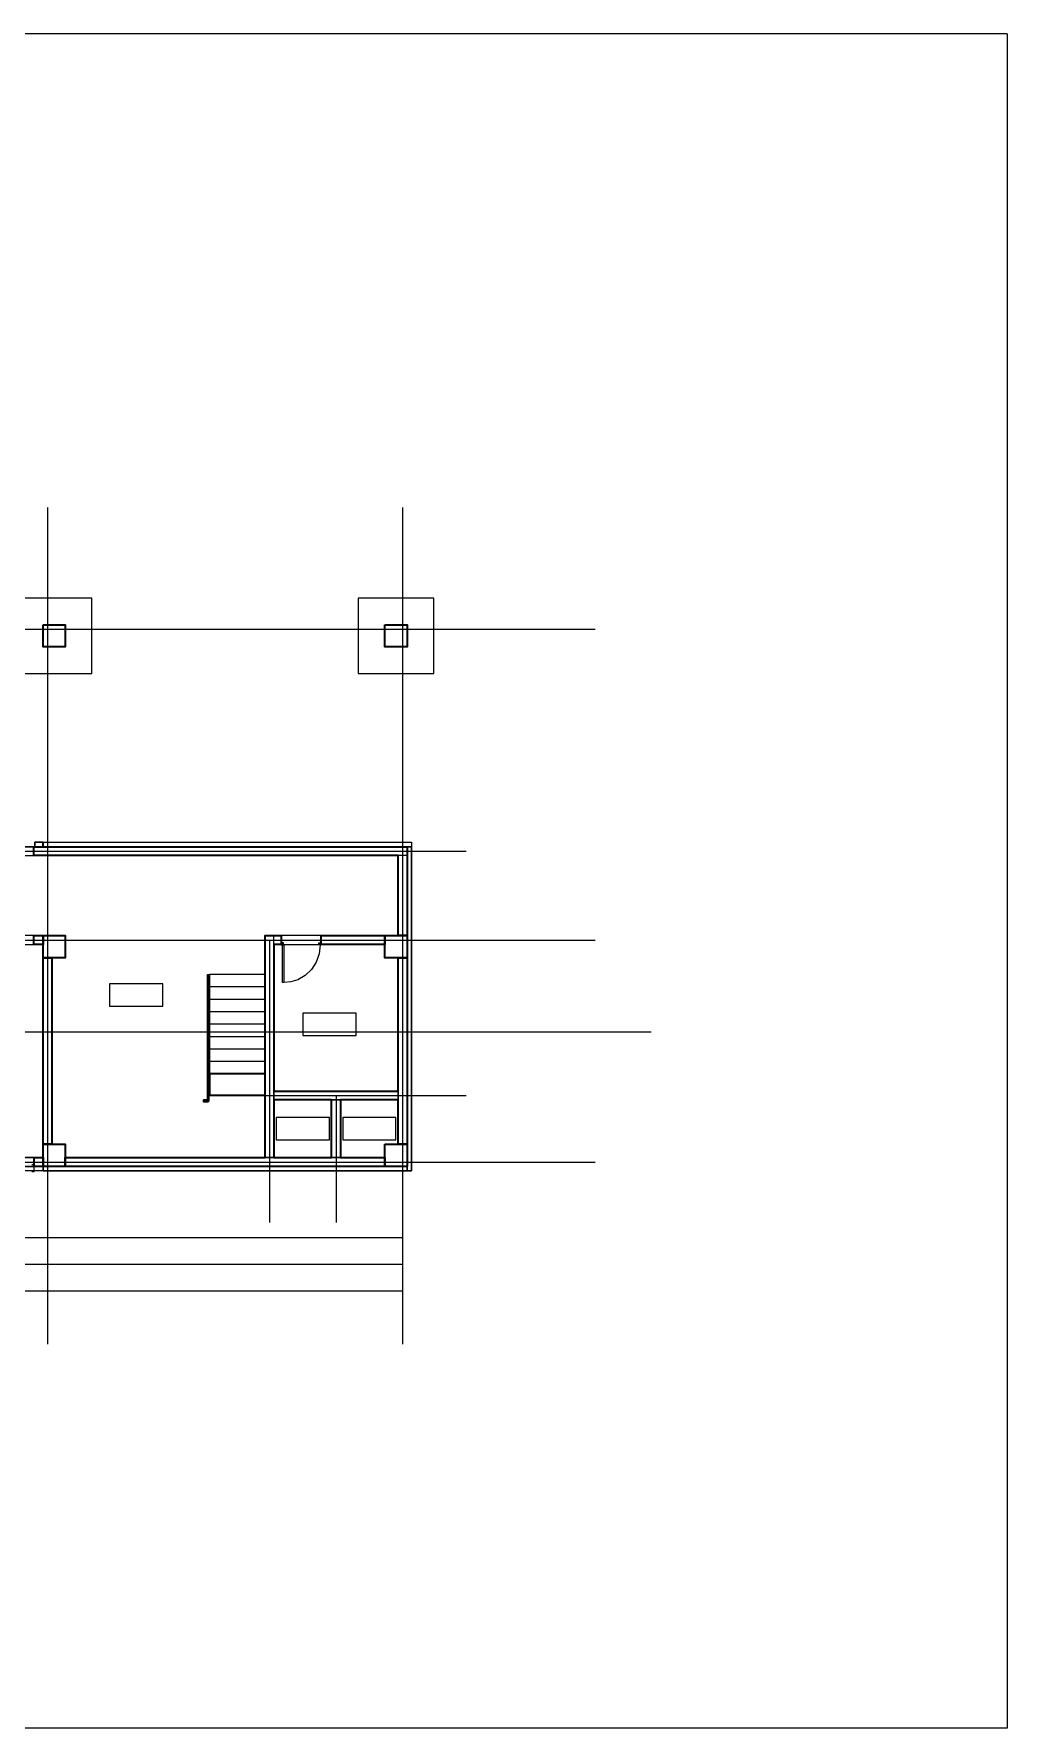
# Model space of a CAD drawing. Header units: metres. Extents: x 0 to 434, y -50 to 331.
# Drawn here: x 214.3 to 433.6, y -50.3 to 331.2 of the extents above; entities that cross this region are included whole.
import ezdxf

# ---------------------------------------------------------------- set-up
doc = ezdxf.new("R2010")
doc.units = ezdxf.units.M
for name, color, linetype in [('A-ANNO', 7, 'Continuous'), ('A-DIMS', 7, 'Continuous'), ('MAT-CONCRETE', 7, 'Continuous'), ('MAT-FIN', 7, 'Continuous'), ('MAT-MATERIAL', 7, 'Continuous'), ('MAT-NULL', 7, 'Continuous'), ('MAT-SAND', 7, 'Continuous')]:
    doc.layers.add(name, color=color, linetype=linetype)

msp = doc.modelspace()

# ---------------------------------------------------------------- linework, layer by layer
at = {"linetype": 'Continuous', "lineweight": 25}
for points in [[(231.4, 112.27), (243.4, 112.27), (243.4, 117.27), (231.4, 117.27), (231.4, 112.27)], [(274.9, 105.63), (286.9, 105.63), (286.9, 110.63), (274.9, 110.63), (274.9, 105.63)], [(268.9, 82.13), (280.9, 82.13), (280.9, 87.13), (268.9, 87.13), (268.9, 82.13)], [(283.9, 82.13), (295.9, 82.13), (295.9, 87.13), (283.9, 87.13), (283.9, 82.13)]]:
    msp.add_lwpolyline(points, close=True, dxfattribs=at)
at = {"layer": 'A-ANNO', "linetype": 'Continuous', "lineweight": 18, "true_color": 0x000000}
for p, q in [((217.4, 224.49), (217.4, 36.12)), ((297.4, 224.49), (297.4, 36.12)), ((80.3, 197.13), (340.78, 197.13)), ((109.97, 147.13), (298.9, 147.13)), ((298.9, 147.13), (311.68, 147.13)), ((80.3, 127.13), (340.78, 127.13)), ((267.4, 127.13), (267.4, 63.49)), ((103.4, 106.48), (353.4, 106.48)), ((262.43, 92.13), (311.68, 92.13)), ((262.43, 92.13), (311.68, 92.13)), ((282.4, 92.13), (282.4, 63.49)), ((80.3, 77.13), (340.78, 77.13))]:
    msp.add_line(p, q, dxfattribs=at)
at = {"layer": 'A-DIMS', "linetype": 'Continuous', "lineweight": 18, "true_color": 0x000000}
for p, q in [((187.4, 60.12), (217.4, 60.12)), ((217.4, 60.12), (267.4, 60.12)), ((267.4, 60.12), (282.4, 60.12)), ((282.4, 60.12), (297.4, 60.12)), ((127.4, 54.12), (217.4, 54.12)), ((217.4, 54.12), (297.4, 54.12)), ((127.4, 48.12), (297.4, 48.12))]:
    msp.add_line(p, q, dxfattribs=at)
at = {"layer": 'MAT-CONCRETE', "linetype": 'Continuous', "lineweight": 5}
for points in [[(216.4, 198.13), (221.4, 198.13)], [(216.4, 193.13), (216.4, 198.13)], [(221.4, 198.13), (221.4, 193.13)], [(293.4, 198.13), (298.4, 198.13)], [(293.4, 193.13), (293.4, 198.13)], [(298.4, 198.13), (298.4, 193.13)], [(221.4, 193.13), (216.4, 193.13)], [(298.4, 193.13), (293.4, 193.13)], [(214.33, 148.13), (205.93, 148.13)], [(214.33, 146.13), (214.33, 148.13)], [(298.4, 148.13), (214.33, 148.13)], [(298.4, 146.13), (214.33, 146.13)], [(296.4, 146.13), (296.4, 128.13)], [(298.4, 146.13), (296.4, 146.13)], [(298.4, 146.13), (298.4, 148.13)], [(298.4, 148.13), (298.4, 148.13)], [(298.4, 128.13), (298.4, 146.13)], [(298.4, 128.13), (298.4, 131)], [(214.33, 126.13), (214.33, 128.13)], [(216.4, 128.13), (214.33, 128.13)], [(216.4, 126.13), (214.33, 126.13)], [(216.4, 126.13), (216.4, 128.13)], [(216.4, 128.13), (221.4, 128.13)], [(216.4, 123.13), (216.4, 128.13)], [(221.4, 128.13), (221.4, 123.13)], [(266.4, 128.13), (266.4, 78.13)], [(268.4, 128.13), (266.4, 128.13)], [(268.4, 126.13), (268.4, 128.13)], [(270.06, 128.13), (268.4, 128.13)], [(268.4, 78.13), (268.4, 128.13)], [(270.06, 126.13), (268.4, 126.13)], [(270.06, 128.13), (270.06, 126.13)], [(279.06, 126.13), (279.06, 128.13)], [(293.4, 128.13), (279.06, 128.13)], [(293.4, 126.13), (279.06, 126.13)], [(293.4, 126.13), (293.4, 128.13)], [(293.4, 128.13), (298.4, 128.13)], [(293.4, 123.13), (293.4, 128.13)], [(296.4, 128.13), (298.4, 128.13)], [(298.4, 128.13), (298.4, 123.13)], [(216.4, 123.13), (216.4, 81.13)], [(218.4, 123.13), (216.4, 123.13)], [(221.4, 123.13), (216.4, 123.13)], [(218.4, 81.13), (218.4, 123.13)], [(298.4, 123.13), (293.4, 123.13)], [(296.4, 123.13), (296.4, 81.13)], [(298.4, 123.13), (296.4, 123.13)], [(298.4, 81.13), (298.4, 123.13)], [(298.4, 94.27), (298.4, 123.13)], [(296.4, 93.13), (268.4, 93.13)], [(268.4, 93.13), (268.4, 91.13)], [(296.4, 91.13), (296.4, 93.13)], [(268.4, 91.13), (296.4, 91.13)], [(281.4, 91.13), (281.4, 78.13)], [(283.4, 91.13), (281.4, 91.13)], [(283.4, 78.13), (283.4, 91.13)], [(216.4, 81.13), (218.4, 81.13)], [(216.4, 81.13), (221.4, 81.13)], [(216.4, 76.13), (216.4, 81.13)], [(221.4, 81.13), (221.4, 76.13)], [(293.4, 81.13), (298.4, 81.13)], [(293.4, 76.13), (293.4, 81.13)], [(296.4, 81.13), (298.4, 81.13)], [(298.4, 81.13), (298.4, 76.13)], [(194.4, 78.13), (214.4, 78.13)], [(214.4, 76.13), (214.4, 78.13)], [(216.4, 78.13), (214.4, 78.13)], [(216.4, 76.13), (216.4, 78.13)], [(293.4, 78.13), (221.4, 78.13)], [(221.4, 78.13), (221.4, 76.13)], [(266.4, 78.13), (268.4, 78.13)], [(281.4, 78.13), (283.4, 78.13)], [(293.4, 76.13), (293.4, 78.13)], [(194.4, 76.13), (214.4, 76.13)], [(194.4, 76.13), (216.4, 76.13)], [(216.4, 76.13), (214.4, 76.13)], [(221.4, 76.13), (216.4, 76.13)], [(221.4, 76.13), (293.4, 76.13)], [(298.4, 76.13), (293.4, 76.13)]]:
    msp.add_lwpolyline(points, dxfattribs=at)
at = {"layer": 'MAT-CONCRETE', "linetype": 'Continuous', "lineweight": 35}
for points in [[(216.4, 198.13), (221.4, 198.13), (221.4, 193.13), (216.4, 193.13), (216.4, 198.13)], [(293.4, 198.13), (298.4, 198.13), (298.4, 193.13), (293.4, 193.13), (293.4, 198.13)], [(214.33, 148.13), (298.4, 148.13), (298.4, 128.13), (296.4, 128.13), (296.4, 146.13), (214.33, 146.13), (214.33, 148.13)], [(296.4, 146.13), (214.33, 146.13), (214.33, 148.13), (298.4, 148.13), (298.4, 128.13), (296.4, 128.13), (296.4, 146.13)], [(214.33, 128.13), (216.4, 128.13), (216.4, 126.13), (214.33, 126.13), (214.33, 128.13)], [(214.75, 128.13), (216.4, 128.13), (216.4, 126.13), (214.33, 126.13), (214.33, 128.13), (214.75, 128.13)], [(216.4, 128.13), (221.4, 128.13), (221.4, 123.13), (216.4, 123.13), (216.4, 128.13)], [(266.4, 78.13), (266.4, 128.13), (270.06, 128.13), (270.06, 126.13), (268.4, 126.13), (268.4, 93.13), (296.4, 93.13), (296.4, 123.13), (298.4, 123.13), (298.4, 81.13), (296.4, 81.13), (296.4, 91.13), (283.4, 91.13), (283.4, 78.13), (293.4, 78.13), (293.4, 76.13), (221.4, 76.13), (221.4, 78.13), (266.4, 78.13)], [(296.4, 93.13), (296.4, 123.13), (298.4, 123.13), (298.4, 81.13), (296.4, 81.13), (296.4, 91.13), (283.4, 91.13), (283.4, 78.13), (293.4, 78.13), (293.4, 76.13), (221.4, 76.13), (221.4, 78.13), (266.4, 78.13), (266.4, 128.13), (270.06, 128.13), (270.06, 126.13), (268.4, 126.13), (268.4, 93.13), (296.4, 93.13)], [(279.06, 128.13), (293.4, 128.13), (293.4, 126.13), (279.06, 126.13), (279.06, 128.13)], [(279.06, 128.13), (293.4, 128.13), (293.4, 126.13), (279.06, 126.13), (279.06, 128.13)], [(293.4, 128.13), (298.4, 128.13), (298.4, 123.13), (293.4, 123.13), (293.4, 128.13)], [(218.4, 81.13), (216.4, 81.13), (216.4, 123.13), (218.4, 123.13), (218.4, 81.13)], [(216.4, 123.13), (218.4, 123.13), (218.4, 81.13), (216.4, 81.13), (216.4, 123.13)], [(281.4, 91.13), (268.4, 91.13), (268.4, 78.13), (281.4, 78.13), (281.4, 91.13)], [(268.4, 78.13), (281.4, 78.13), (281.4, 91.13), (268.4, 91.13), (268.4, 78.13)], [(216.4, 81.13), (221.4, 81.13), (221.4, 76.13), (216.4, 76.13), (216.4, 81.13)], [(293.4, 81.13), (298.4, 81.13), (298.4, 76.13), (293.4, 76.13), (293.4, 81.13)], [(214.4, 76.13), (214.4, 78.13), (216.4, 78.13), (216.4, 76.13), (214.4, 76.13)], [(215.07, 78.13), (216.4, 78.13), (216.4, 76.13), (214.4, 76.13), (214.4, 78.13), (215.07, 78.13)]]:
    msp.add_lwpolyline(points, close=True, dxfattribs=at)
at = {"layer": 'MAT-FIN', "linetype": 'Continuous', "lineweight": 5}
for points in [[(298.4, 148.13), (298.4, 75.13)], [(299.4, 148.13), (298.4, 148.13)], [(299.4, 75.13), (299.4, 148.13)], [(298.4, 76.13), (216.4, 76.13)], [(216.4, 76.13), (216.4, 75.13)], [(216.4, 75.13), (298.4, 75.13)], [(298.4, 75.13), (298.4, 76.13)], [(298.4, 75.13), (299.4, 75.13)]]:
    msp.add_lwpolyline(points, dxfattribs=at)
for points in [[(298.4, 75.13), (298.4, 148.13), (299.4, 148.13), (299.4, 75.13), (298.4, 75.13)], [(298.4, 132.55), (298.4, 148.13), (299.4, 148.13), (299.4, 75.13), (298.4, 75.13), (298.4, 132.55)], [(216.4, 76.13), (216.4, 75.13), (298.4, 75.13), (298.4, 76.13), (216.4, 76.13)], [(280.91, 76.13), (298.4, 76.13), (298.4, 75.13), (216.4, 75.13), (216.4, 76.13), (280.91, 76.13)], [(298.4, 75.13), (298.4, 75.13), (298.4, 75.13)]]:
    msp.add_lwpolyline(points, close=True, dxfattribs=at)
at = {"layer": 'MAT-MATERIAL', "linetype": 'Continuous', "lineweight": 20}
for points in [[(270.56, 126.53), (270.06, 126.53)], [(270.06, 126.13), (270.06, 126.03)], [(270.06, 126.03), (270.31, 126.03)], [(270.31, 126.28), (270.56, 126.28)], [(270.31, 126.03), (270.31, 126.28)], [(270.31, 117.53), (270.31, 126.03)], [(270.31, 126.03), (270.66, 126.03)], [(270.56, 126.28), (270.56, 126.53)], [(270.66, 126.03), (270.66, 117.53)], [(278.56, 126.53), (279.06, 126.53)], [(278.56, 126.28), (278.56, 126.53)], [(278.81, 126.28), (278.56, 126.28)], [(278.81, 126.03), (278.59, 124.04)], [(278.81, 126.03), (278.81, 126.28)], [(279.06, 126.03), (278.81, 126.03)], [(279.06, 126.13), (279.06, 126.03)], [(277.92, 122.17), (276.86, 120.51)], [(278.59, 124.04), (277.92, 122.17)], [(275.45, 119.15), (273.78, 118.17)], [(276.86, 120.51), (275.45, 119.15)], [(270.66, 117.53), (270.31, 117.53)], [(272.25, 117.69), (270.66, 117.53)], [(273.78, 118.17), (272.25, 117.69)]]:
    msp.add_lwpolyline(points, dxfattribs=at)
at = {"layer": 'MAT-NULL', "linetype": 'Continuous', "lineweight": 5}
for points in [[(227.4, 204.13), (210.4, 204.13)], [(227.4, 187.13), (227.4, 204.13)], [(287.4, 204.13), (287.4, 187.13)], [(304.4, 204.13), (287.4, 204.13)], [(304.4, 187.13), (304.4, 204.13)], [(210.4, 187.13), (227.4, 187.13)], [(287.4, 187.13), (304.4, 187.13)], [(253.45, 108.94), (253.45, 119.36)], [(253.45, 119.36), (253.75, 119.36)], [(253.75, 108.94), (253.75, 119.36)], [(266.4, 119.36), (253.9, 119.36)], [(253.9, 119.36), (253.9, 116.56)], [(266.4, 119.36), (266.4, 116.56)], [(266.4, 116.56), (253.9, 116.56)], [(253.9, 116.56), (253.9, 113.76)], [(253.9, 92.18), (253.9, 116.56)], [(266.4, 116.56), (266.4, 92.18)], [(266.4, 113.76), (266.4, 116.56)], [(266.4, 113.76), (253.9, 113.76)], [(253.9, 113.76), (253.9, 110.96)], [(266.4, 110.96), (253.9, 110.96)], [(253.9, 110.96), (253.9, 108.16)], [(266.4, 110.96), (266.4, 113.76)], [(266.4, 108.16), (266.4, 110.96)], [(253.45, 108.94), (253.45, 105.36)], [(253.45, 108.94), (253.45, 105.36)], [(253.75, 108.94), (253.45, 108.94)], [(253.75, 105.36), (253.75, 108.94)], [(253.75, 105.36), (253.75, 108.94)], [(266.4, 108.16), (253.9, 108.16)], [(253.9, 108.16), (253.9, 105.36)], [(266.4, 105.36), (266.4, 108.16)], [(253.45, 105.36), (253.45, 94.16)], [(253.45, 105.36), (253.75, 105.36)], [(253.45, 105.36), (253.45, 94.16)], [(253.75, 94.16), (253.75, 105.36)], [(253.75, 105.36), (253.75, 94.16)], [(266.4, 105.36), (253.9, 105.36)], [(253.9, 105.36), (253.9, 102.56)], [(266.4, 102.56), (266.4, 105.36)], [(266.4, 102.56), (253.9, 102.56)], [(253.9, 102.56), (253.9, 99.76)], [(266.4, 99.76), (253.9, 99.76)], [(253.9, 99.76), (253.9, 96.96)], [(266.4, 99.76), (266.4, 102.56)], [(266.4, 96.96), (266.4, 99.76)], [(266.4, 96.96), (253.9, 96.96)], [(266.4, 96.96), (253.9, 96.96)], [(253.9, 96.96), (253.9, 92.18)], [(266.4, 92.18), (266.4, 96.96)], [(253.75, 94.16), (253.45, 94.16)], [(253.45, 94.16), (253.45, 90.93)], [(253.75, 94.16), (253.75, 90.93)], [(253.9, 92.18), (266.4, 92.18)], [(253.45, 91.08), (252.55, 91.08)], [(252.55, 91.08), (253.45, 91.08)], [(252.55, 90.78), (252.55, 91.08)], [(252.55, 90.78), (253.6, 90.78)], [(253.6, 90.78), (252.55, 90.78)], [(253.75, 90.93), (253.45, 90.93)], [(253.6, 90.78), (253.6, 90.93)], [(253.6, 90.93), (253.6, 90.78)]]:
    msp.add_lwpolyline(points, dxfattribs=at)
at = {"layer": 'MAT-NULL', "linetype": 'Continuous', "lineweight": 13}
for points in [[(214.58, 148.13), (214.58, 149.13)], [(216.4, 149.13), (214.58, 149.13)], [(216.37, 149.13), (216.37, 148.13)], [(216.37, 149.13), (299.4, 149.13)], [(216.4, 148.13), (216.4, 149.13)], [(299.4, 149.13), (299.4, 148.13)], [(214.58, 148.13), (216.4, 148.13)], [(216.37, 148.13), (299.4, 148.13)], [(214.4, 76.13), (194.4, 76.13)], [(214.4, 75.13), (194.4, 75.13)], [(214.4, 75.13), (214.4, 76.13)], [(216.4, 76.13), (214.4, 76.13)], [(216.4, 75.13), (214.4, 75.13)], [(216.4, 75.13), (216.4, 76.13)]]:
    msp.add_lwpolyline(points, dxfattribs=at)
for points in [[(216.4, 148.13), (216.4, 149.13), (214.58, 149.13), (214.58, 148.13), (216.4, 148.13)], [(214.58, 149.13), (216.4, 149.13), (216.4, 148.13), (214.58, 148.13), (214.58, 149.13)], [(299.4, 149.13), (299.4, 148.13), (216.37, 148.13), (216.37, 149.13), (299.4, 149.13)], [(279.84, 149.13), (299.4, 149.13), (299.4, 148.13), (216.37, 148.13), (216.37, 149.13), (279.84, 149.13)], [(299.4, 149.13), (299.4, 149.13), (299.4, 149.13)], [(216.4, 75.13), (214.4, 75.13), (214.4, 76.13), (216.4, 76.13), (216.4, 75.13)], [(214.76, 75.13), (214.4, 75.13), (214.4, 76.13), (216.4, 76.13), (216.4, 75.13), (214.76, 75.13)]]:
    msp.add_lwpolyline(points, close=True, dxfattribs=at)
at = {"layer": 'MAT-NULL', "linetype": 'Continuous'}
for points in [[(218.4, 81.13), (218.4, 123.13), (221.4, 123.13), (221.4, 128.13), (128.4, 128.13), (128.4, 146.13), (296.4, 146.13), (296.4, 128.13), (266.4, 128.13), (266.4, 78.13), (221.4, 78.13), (221.4, 81.13), (218.4, 81.13)], [(201.47, 78.13), (188.4, 78.13), (188.4, 126.13), (216.4, 126.13), (216.4, 78.13), (201.47, 78.13)], [(281.73, 126.13), (293.4, 126.13), (293.4, 123.13), (296.4, 123.13), (296.4, 93.13), (268.4, 93.13), (268.4, 126.13), (281.73, 126.13)], [(268.4, 78.13), (268.4, 91.13), (281.4, 91.13), (281.4, 78.13), (268.4, 78.13)], [(293.4, 81.13), (293.4, 78.13), (283.4, 78.13), (283.4, 91.13), (296.4, 91.13), (296.4, 81.13), (293.4, 81.13)]]:
    msp.add_lwpolyline(points, close=True, dxfattribs=at)
at = {"layer": 'MAT-NULL', "linetype": 'Continuous', "lineweight": 35}
for points in [[(253.75, 108.94), (253.45, 108.94), (253.45, 91.08), (252.55, 91.08), (252.55, 90.78), (253.6, 90.78), (253.6, 91.08), (253.45, 91.08), (253.45, 90.93), (253.75, 90.93), (253.75, 108.94)], [(253.45, 105.36), (253.75, 105.36)], [(266.4, 92.18), (266.4, 96.96), (253.9, 96.96), (253.9, 92.18), (266.4, 92.18)], [(253.75, 94.16), (253.45, 94.16)]]:
    msp.add_lwpolyline(points, dxfattribs=at)
at = {"layer": 'MAT-NULL', "linetype": 'Continuous', "lineweight": 20}
for points in [[(214.4, 76.53), (213.9, 76.53)], [(213.9, 75.03), (214.4, 75.03)], [(214.4, 76.13), (214.4, 76.13)], [(214.4, 75.03), (214.4, 75.13)]]:
    msp.add_lwpolyline(points, dxfattribs=at)
at = {"layer": 'MAT-SAND', "linetype": 'Continuous', "lineweight": 5}
for points in [[(433.57, 331.15), (45.55, 331.15)], [(433.57, 331.15), (433.57, -50.32)], [(227.4, 204.13), (227.4, 204.13)], [(227.4, 204.13), (227.4, 204.13)], [(304.4, 204.13), (304.4, 204.13)], [(304.4, 204.13), (304.4, 204.13)], [(227.4, 187.13), (227.4, 187.13)], [(304.4, 187.13), (304.4, 187.13)], [(205.93, 148.13), (214.33, 148.13)], [(298.4, 118.09), (298.4, 81.13)], [(433.57, -50.32), (45.55, -50.32)]]:
    msp.add_lwpolyline(points, dxfattribs=at)

doc.saveas('drawing.dxf')
